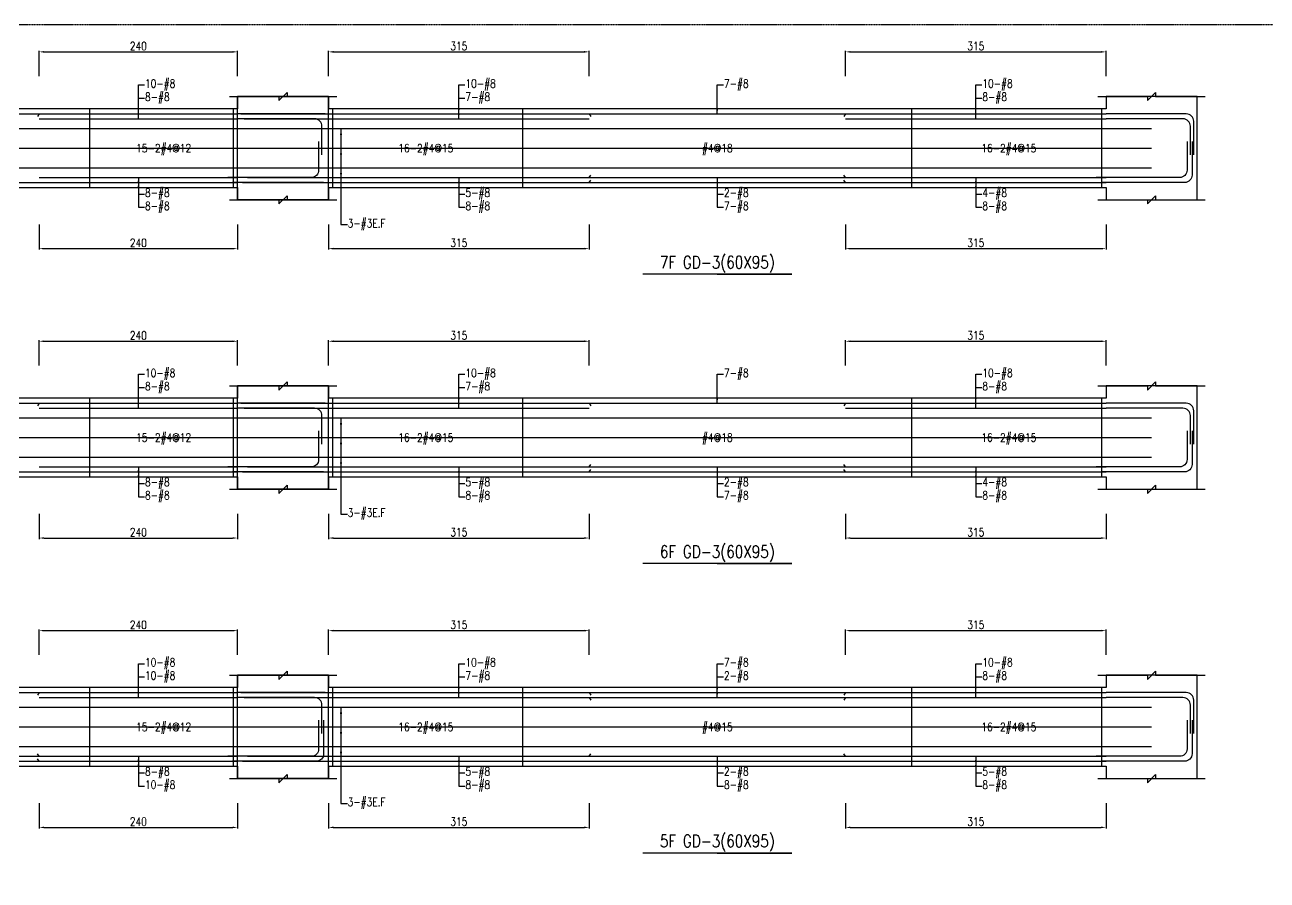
# Model space of a CAD drawing. Header units: millimetres. Extents: x 0 to 84580, y -12276 to 4373.
# Drawn here: x 43953 to 45455, y -5104 to -4069 of the extents above; entities that cross this region are included whole.
import ezdxf
from ezdxf.enums import TextEntityAlignment as Align

# ---------------------------------------------------------------- set-up
doc = ezdxf.new("R2010")
doc.units = ezdxf.units.MM
doc.header["$MEASUREMENT"] = 0
doc.linetypes.add('CENTER', pattern=[2, 1.25, -0.25, 0.25, -0.25])
for name, color, linetype in [('S-DIM', 2, 'Continuous'), ('S-GRID', 1, 'CENTER'), ('S-LEADER', 2, 'Continuous'), ('S-RC', 130, 'Continuous'), ('S-REINF', 6, 'Continuous'), ('S-TEXT', 2, 'Continuous')]:
    doc.layers.add(name, color=color, linetype=linetype)
doc.styles.add('CS4', font='romans.shx', dxfattribs={"width": 0.8, "bigfont": 'lsp.shx'})
doc.styles.get("Standard").update_dxf_attribs({"font": 'arial.ttf'})
doc.dimstyles.new('ISO-25', dxfattribs={"dimtxt": 2.5, "dimasz": 2.5, "dimexe": 1.25, "dimexo": 0.625, "dimtad": 1, "dimtxsty": 'Standard', "dimcen": 2.5, "dimadec": 0, "dimazin": 0, "dimtfac": 1, "dimtmove": 0, "dimatfit": 3, "dimfxl": 0, "dimarcsym": 0})

# ---------------------------------------------------------------- blocks, each defined once
blk = doc.blocks.new('*D1578')
at = {"layer": 'DEFPOINTS', "color": 0, "transparency": 16777216}
for p in [(44210.1, -4801.7), (43970.1, -4831.7), (44210.1, -4831.7)]:
    blk.add_point(p, dxfattribs=at)
at = {"layer": 'S-DIM', "color": 0, "lineweight": -2, "transparency": 16777216}
for p, q in [((43970.1, -4831), (43970.1, -4800.4)), ((43976.1, -4801.7), (44204.1, -4801.7)), ((44210.1, -4831), (44210.1, -4800.4))]:
    blk.add_line(p, q, dxfattribs=at)
at = {"layer": 'S-DIM', "color": 0, "transparency": 16777216}
for points in [[(43976.1, -4800.7), (43976.1, -4802.7), (43970.1, -4801.7)], [(44204.1, -4800.7), (44204.1, -4802.7), (44210.1, -4801.7)]]:
    blk.add_solid(points, dxfattribs=at)
at = {"layer": 'S-DIM', "color": 0, "transparency": 16777216, "insert": (44090.1, -4794.7), "char_height": 10, "attachment_point": 5, "style": 'CS4'}
blk.add_mtext('240', dxfattribs=at)
blk = doc.blocks.new('*D1580')
at = {"layer": 'DEFPOINTS', "color": 0, "transparency": 16777216}
for p in [(43970.1, -5009.7), (44210.1, -5009.7), (44210.1, -5039.7)]:
    blk.add_point(p, dxfattribs=at)
at = {"layer": 'S-DIM', "color": 0, "lineweight": -2, "transparency": 16777216}
for p, q in [((43970.1, -5010.3), (43970.1, -5040.9)), ((44210.1, -5010.3), (44210.1, -5040.9)), ((43976.1, -5039.7), (44204.1, -5039.7))]:
    blk.add_line(p, q, dxfattribs=at)
at = {"layer": 'S-DIM', "color": 0, "transparency": 16777216}
for points in [[(43976.1, -5038.7), (43976.1, -5040.7), (43970.1, -5039.7)], [(44204.1, -5038.7), (44204.1, -5040.7), (44210.1, -5039.7)]]:
    blk.add_solid(points, dxfattribs=at)
at = {"layer": 'S-DIM', "color": 0, "transparency": 16777216, "insert": (44090.1, -5032.7), "char_height": 10, "attachment_point": 5, "style": 'CS4'}
blk.add_mtext('240', dxfattribs=at)
blk = doc.blocks.new('*D1608')
at = {"layer": 'DEFPOINTS', "color": 0, "transparency": 16777216}
for p in [(44210.1, -4451.7), (43970.1, -4481.7), (44210.1, -4481.7)]:
    blk.add_point(p, dxfattribs=at)
at = {"layer": 'S-DIM', "color": 0, "lineweight": -2, "transparency": 16777216}
for p, q in [((43970.1, -4481), (43970.1, -4450.4)), ((43976.1, -4451.7), (44204.1, -4451.7)), ((44210.1, -4481), (44210.1, -4450.4))]:
    blk.add_line(p, q, dxfattribs=at)
at = {"layer": 'S-DIM', "color": 0, "transparency": 16777216}
for points in [[(43976.1, -4450.7), (43976.1, -4452.7), (43970.1, -4451.7)], [(44204.1, -4450.7), (44204.1, -4452.7), (44210.1, -4451.7)]]:
    blk.add_solid(points, dxfattribs=at)
at = {"layer": 'S-DIM', "color": 0, "transparency": 16777216, "insert": (44090.1, -4444.7), "char_height": 10, "attachment_point": 5, "style": 'CS4'}
blk.add_mtext('240', dxfattribs=at)
blk = doc.blocks.new('*D1610')
at = {"layer": 'DEFPOINTS', "color": 0, "transparency": 16777216}
for p in [(43970.1, -4659.7), (44210.1, -4659.7), (44210.1, -4689.7)]:
    blk.add_point(p, dxfattribs=at)
at = {"layer": 'S-DIM', "color": 0, "lineweight": -2, "transparency": 16777216}
for p, q in [((43970.1, -4660.3), (43970.1, -4690.9)), ((44210.1, -4660.3), (44210.1, -4690.9)), ((43976.1, -4689.7), (44204.1, -4689.7))]:
    blk.add_line(p, q, dxfattribs=at)
at = {"layer": 'S-DIM', "color": 0, "transparency": 16777216}
for points in [[(43976.1, -4688.7), (43976.1, -4690.7), (43970.1, -4689.7)], [(44204.1, -4688.7), (44204.1, -4690.7), (44210.1, -4689.7)]]:
    blk.add_solid(points, dxfattribs=at)
at = {"layer": 'S-DIM', "color": 0, "transparency": 16777216, "insert": (44090.1, -4682.7), "char_height": 10, "attachment_point": 5, "style": 'CS4'}
blk.add_mtext('240', dxfattribs=at)
blk = doc.blocks.new('*D1612')
at = {"layer": 'DEFPOINTS', "color": 0, "transparency": 16777216}
for p in [(44210.1, -4101.7), (43970.1, -4131.7), (44210.1, -4131.7)]:
    blk.add_point(p, dxfattribs=at)
at = {"layer": 'S-DIM', "color": 0, "lineweight": -2, "transparency": 16777216}
for p, q in [((43970.1, -4131), (43970.1, -4100.4)), ((44210.1, -4131), (44210.1, -4100.4)), ((43976.1, -4101.7), (44204.1, -4101.7))]:
    blk.add_line(p, q, dxfattribs=at)
at = {"layer": 'S-DIM', "color": 0, "transparency": 16777216}
for points in [[(43976.1, -4100.7), (43976.1, -4102.7), (43970.1, -4101.7)], [(44204.1, -4100.7), (44204.1, -4102.7), (44210.1, -4101.7)]]:
    blk.add_solid(points, dxfattribs=at)
at = {"layer": 'S-DIM', "color": 0, "transparency": 16777216, "insert": (44090.1, -4094.7), "char_height": 10, "attachment_point": 5, "style": 'CS4'}
blk.add_mtext('240', dxfattribs=at)
blk = doc.blocks.new('*D1601')
at = {"layer": 'DEFPOINTS', "color": 0, "transparency": 16777216}
for p in [(43970.1, -4309.7), (44210.1, -4309.7), (44210.1, -4339.7)]:
    blk.add_point(p, dxfattribs=at)
at = {"layer": 'S-DIM', "color": 0, "lineweight": -2, "transparency": 16777216}
for p, q in [((43970.1, -4310.3), (43970.1, -4340.9)), ((44210.1, -4310.3), (44210.1, -4340.9)), ((43976.1, -4339.7), (44204.1, -4339.7))]:
    blk.add_line(p, q, dxfattribs=at)
at = {"layer": 'S-DIM', "color": 0, "transparency": 16777216}
for points in [[(43976.1, -4338.7), (43976.1, -4340.7), (43970.1, -4339.7)], [(44204.1, -4338.7), (44204.1, -4340.7), (44210.1, -4339.7)]]:
    blk.add_solid(points, dxfattribs=at)
at = {"layer": 'S-DIM', "color": 0, "transparency": 16777216, "insert": (44090.1, -4332.7), "char_height": 10, "attachment_point": 5, "style": 'CS4'}
blk.add_mtext('240', dxfattribs=at)
blk = doc.blocks.new('*D1594')
at = {"layer": 'DEFPOINTS', "color": 0, "transparency": 16777216}
for p in [(44635.1, -4801.7), (44320.1, -4831.7), (44635.1, -4831.7)]:
    blk.add_point(p, dxfattribs=at)
at = {"layer": 'S-DIM', "color": 0, "lineweight": -2, "transparency": 16777216}
for p, q in [((44320.1, -4831), (44320.1, -4800.4)), ((44326.1, -4801.7), (44629.1, -4801.7)), ((44635.1, -4831), (44635.1, -4800.4))]:
    blk.add_line(p, q, dxfattribs=at)
at = {"layer": 'S-DIM', "color": 0, "transparency": 16777216}
for points in [[(44326.1, -4800.7), (44326.1, -4802.7), (44320.1, -4801.7)], [(44629.1, -4800.7), (44629.1, -4802.7), (44635.1, -4801.7)]]:
    blk.add_solid(points, dxfattribs=at)
at = {"layer": 'S-DIM', "color": 0, "transparency": 16777216, "insert": (44477.6, -4794.7), "char_height": 10, "attachment_point": 5, "style": 'CS4'}
blk.add_mtext('315', dxfattribs=at)
blk = doc.blocks.new('*D1595')
at = {"layer": 'DEFPOINTS', "color": 0, "transparency": 16777216}
for p in [(45260.1, -4801.7), (44945.1, -4831.7), (45260.1, -4831.7)]:
    blk.add_point(p, dxfattribs=at)
at = {"layer": 'S-DIM', "color": 0, "lineweight": -2, "transparency": 16777216}
for p, q in [((44945.1, -4831), (44945.1, -4800.4)), ((44951.1, -4801.7), (45254.1, -4801.7)), ((45260.1, -4831), (45260.1, -4800.4))]:
    blk.add_line(p, q, dxfattribs=at)
at = {"layer": 'S-DIM', "color": 0, "transparency": 16777216}
for points in [[(44951.1, -4800.7), (44951.1, -4802.7), (44945.1, -4801.7)], [(45254.1, -4800.7), (45254.1, -4802.7), (45260.1, -4801.7)]]:
    blk.add_solid(points, dxfattribs=at)
at = {"layer": 'S-DIM', "color": 0, "transparency": 16777216, "insert": (45102.6, -4794.7), "char_height": 10, "attachment_point": 5, "style": 'CS4'}
blk.add_mtext('315', dxfattribs=at)
blk = doc.blocks.new('*D1596')
at = {"layer": 'DEFPOINTS', "color": 0, "transparency": 16777216}
for p in [(44320.1, -5009.7), (44635.1, -5009.7), (44635.1, -5039.7)]:
    blk.add_point(p, dxfattribs=at)
at = {"layer": 'S-DIM', "color": 0, "lineweight": -2, "transparency": 16777216}
for p, q in [((44320.1, -5010.3), (44320.1, -5040.9)), ((44635.1, -5010.3), (44635.1, -5040.9)), ((44326.1, -5039.7), (44629.1, -5039.7))]:
    blk.add_line(p, q, dxfattribs=at)
at = {"layer": 'S-DIM', "color": 0, "transparency": 16777216}
for points in [[(44326.1, -5038.7), (44326.1, -5040.7), (44320.1, -5039.7)], [(44629.1, -5038.7), (44629.1, -5040.7), (44635.1, -5039.7)]]:
    blk.add_solid(points, dxfattribs=at)
at = {"layer": 'S-DIM', "color": 0, "transparency": 16777216, "insert": (44477.6, -5032.7), "char_height": 10, "attachment_point": 5, "style": 'CS4'}
blk.add_mtext('315', dxfattribs=at)
blk = doc.blocks.new('*D1597')
at = {"layer": 'DEFPOINTS', "color": 0, "transparency": 16777216}
for p in [(44945.1, -5009.7), (45260.1, -5009.7), (45260.1, -5039.7)]:
    blk.add_point(p, dxfattribs=at)
at = {"layer": 'S-DIM', "color": 0, "lineweight": -2, "transparency": 16777216}
for p, q in [((44945.1, -5010.3), (44945.1, -5040.9)), ((45260.1, -5010.3), (45260.1, -5040.9)), ((44951.1, -5039.7), (45254.1, -5039.7))]:
    blk.add_line(p, q, dxfattribs=at)
at = {"layer": 'S-DIM', "color": 0, "transparency": 16777216}
for points in [[(44951.1, -5038.7), (44951.1, -5040.7), (44945.1, -5039.7)], [(45254.1, -5038.7), (45254.1, -5040.7), (45260.1, -5039.7)]]:
    blk.add_solid(points, dxfattribs=at)
at = {"layer": 'S-DIM', "color": 0, "transparency": 16777216, "insert": (45102.6, -5032.7), "char_height": 10, "attachment_point": 5, "style": 'CS4'}
blk.add_mtext('315', dxfattribs=at)
blk = doc.blocks.new('*D1598')
at = {"layer": 'DEFPOINTS', "color": 0, "transparency": 16777216}
for p in [(44635.1, -4451.7), (44320.1, -4481.7), (44635.1, -4481.7)]:
    blk.add_point(p, dxfattribs=at)
at = {"layer": 'S-DIM', "color": 0, "lineweight": -2, "transparency": 16777216}
for p, q in [((44320.1, -4481), (44320.1, -4450.4)), ((44326.1, -4451.7), (44629.1, -4451.7)), ((44635.1, -4481), (44635.1, -4450.4))]:
    blk.add_line(p, q, dxfattribs=at)
at = {"layer": 'S-DIM', "color": 0, "transparency": 16777216}
for points in [[(44326.1, -4450.7), (44326.1, -4452.7), (44320.1, -4451.7)], [(44629.1, -4450.7), (44629.1, -4452.7), (44635.1, -4451.7)]]:
    blk.add_solid(points, dxfattribs=at)
at = {"layer": 'S-DIM', "color": 0, "transparency": 16777216, "insert": (44477.6, -4444.7), "char_height": 10, "attachment_point": 5, "style": 'CS4'}
blk.add_mtext('315', dxfattribs=at)
blk = doc.blocks.new('*D1599')
at = {"layer": 'DEFPOINTS', "color": 0, "transparency": 16777216}
for p in [(45260.1, -4451.7), (44945.1, -4481.7), (45260.1, -4481.7)]:
    blk.add_point(p, dxfattribs=at)
at = {"layer": 'S-DIM', "color": 0, "lineweight": -2, "transparency": 16777216}
for p, q in [((44945.1, -4481), (44945.1, -4450.4)), ((44951.1, -4451.7), (45254.1, -4451.7)), ((45260.1, -4481), (45260.1, -4450.4))]:
    blk.add_line(p, q, dxfattribs=at)
at = {"layer": 'S-DIM', "color": 0, "transparency": 16777216}
for points in [[(44951.1, -4450.7), (44951.1, -4452.7), (44945.1, -4451.7)], [(45254.1, -4450.7), (45254.1, -4452.7), (45260.1, -4451.7)]]:
    blk.add_solid(points, dxfattribs=at)
at = {"layer": 'S-DIM', "color": 0, "transparency": 16777216, "insert": (45102.6, -4444.7), "char_height": 10, "attachment_point": 5, "style": 'CS4'}
blk.add_mtext('315', dxfattribs=at)
blk = doc.blocks.new('*D1613')
at = {"layer": 'DEFPOINTS', "color": 0, "transparency": 16777216}
for p in [(44320.1, -4659.7), (44635.1, -4659.7), (44635.1, -4689.7)]:
    blk.add_point(p, dxfattribs=at)
at = {"layer": 'S-DIM', "color": 0, "lineweight": -2, "transparency": 16777216}
for p, q in [((44320.1, -4660.3), (44320.1, -4690.9)), ((44635.1, -4660.3), (44635.1, -4690.9)), ((44326.1, -4689.7), (44629.1, -4689.7))]:
    blk.add_line(p, q, dxfattribs=at)
at = {"layer": 'S-DIM', "color": 0, "transparency": 16777216}
for points in [[(44326.1, -4688.7), (44326.1, -4690.7), (44320.1, -4689.7)], [(44629.1, -4688.7), (44629.1, -4690.7), (44635.1, -4689.7)]]:
    blk.add_solid(points, dxfattribs=at)
at = {"layer": 'S-DIM', "color": 0, "transparency": 16777216, "insert": (44477.6, -4682.7), "char_height": 10, "attachment_point": 5, "style": 'CS4'}
blk.add_mtext('315', dxfattribs=at)
blk = doc.blocks.new('*D1614')
at = {"layer": 'DEFPOINTS', "color": 0, "transparency": 16777216}
for p in [(44945.1, -4659.7), (45260.1, -4659.7), (45260.1, -4689.7)]:
    blk.add_point(p, dxfattribs=at)
at = {"layer": 'S-DIM', "color": 0, "lineweight": -2, "transparency": 16777216}
for p, q in [((44945.1, -4660.3), (44945.1, -4690.9)), ((45260.1, -4660.3), (45260.1, -4690.9)), ((44951.1, -4689.7), (45254.1, -4689.7))]:
    blk.add_line(p, q, dxfattribs=at)
at = {"layer": 'S-DIM', "color": 0, "transparency": 16777216}
for points in [[(44951.1, -4688.7), (44951.1, -4690.7), (44945.1, -4689.7)], [(45254.1, -4688.7), (45254.1, -4690.7), (45260.1, -4689.7)]]:
    blk.add_solid(points, dxfattribs=at)
at = {"layer": 'S-DIM', "color": 0, "transparency": 16777216, "insert": (45102.6, -4682.7), "char_height": 10, "attachment_point": 5, "style": 'CS4'}
blk.add_mtext('315', dxfattribs=at)
blk = doc.blocks.new('*D1615')
at = {"layer": 'DEFPOINTS', "color": 0, "transparency": 16777216}
for p in [(44635.1, -4101.7), (44320.1, -4131.7), (44635.1, -4131.7)]:
    blk.add_point(p, dxfattribs=at)
at = {"layer": 'S-DIM', "color": 0, "lineweight": -2, "transparency": 16777216}
for p, q in [((44320.1, -4131), (44320.1, -4100.4)), ((44635.1, -4131), (44635.1, -4100.4)), ((44326.1, -4101.7), (44629.1, -4101.7))]:
    blk.add_line(p, q, dxfattribs=at)
at = {"layer": 'S-DIM', "color": 0, "transparency": 16777216}
for points in [[(44326.1, -4100.7), (44326.1, -4102.7), (44320.1, -4101.7)], [(44629.1, -4100.7), (44629.1, -4102.7), (44635.1, -4101.7)]]:
    blk.add_solid(points, dxfattribs=at)
at = {"layer": 'S-DIM', "color": 0, "transparency": 16777216, "insert": (44477.6, -4094.7), "char_height": 10, "attachment_point": 5, "style": 'CS4'}
blk.add_mtext('315', dxfattribs=at)
blk = doc.blocks.new('*D1616')
at = {"layer": 'DEFPOINTS', "color": 0, "transparency": 16777216}
for p in [(45260.1, -4101.7), (44945.1, -4131.7), (45260.1, -4131.7)]:
    blk.add_point(p, dxfattribs=at)
at = {"layer": 'S-DIM', "color": 0, "lineweight": -2, "transparency": 16777216}
for p, q in [((44945.1, -4131), (44945.1, -4100.4)), ((45260.1, -4131), (45260.1, -4100.4)), ((44951.1, -4101.7), (45254.1, -4101.7))]:
    blk.add_line(p, q, dxfattribs=at)
at = {"layer": 'S-DIM', "color": 0, "transparency": 16777216}
for points in [[(44951.1, -4100.7), (44951.1, -4102.7), (44945.1, -4101.7)], [(45254.1, -4100.7), (45254.1, -4102.7), (45260.1, -4101.7)]]:
    blk.add_solid(points, dxfattribs=at)
at = {"layer": 'S-DIM', "color": 0, "transparency": 16777216, "insert": (45102.6, -4094.7), "char_height": 10, "attachment_point": 5, "style": 'CS4'}
blk.add_mtext('315', dxfattribs=at)
blk = doc.blocks.new('*D1617')
at = {"layer": 'DEFPOINTS', "color": 0, "transparency": 16777216}
for p in [(44320.1, -4309.7), (44635.1, -4309.7), (44635.1, -4339.7)]:
    blk.add_point(p, dxfattribs=at)
at = {"layer": 'S-DIM', "color": 0, "lineweight": -2, "transparency": 16777216}
for p, q in [((44320.1, -4310.3), (44320.1, -4340.9)), ((44635.1, -4310.3), (44635.1, -4340.9)), ((44326.1, -4339.7), (44629.1, -4339.7))]:
    blk.add_line(p, q, dxfattribs=at)
at = {"layer": 'S-DIM', "color": 0, "transparency": 16777216}
for points in [[(44326.1, -4338.7), (44326.1, -4340.7), (44320.1, -4339.7)], [(44629.1, -4338.7), (44629.1, -4340.7), (44635.1, -4339.7)]]:
    blk.add_solid(points, dxfattribs=at)
at = {"layer": 'S-DIM', "color": 0, "transparency": 16777216, "insert": (44477.6, -4332.7), "char_height": 10, "attachment_point": 5, "style": 'CS4'}
blk.add_mtext('315', dxfattribs=at)
blk = doc.blocks.new('*D1618')
at = {"layer": 'DEFPOINTS', "color": 0, "transparency": 16777216}
for p in [(44945.1, -4309.7), (45260.1, -4309.7), (45260.1, -4339.7)]:
    blk.add_point(p, dxfattribs=at)
at = {"layer": 'S-DIM', "color": 0, "lineweight": -2, "transparency": 16777216}
for p, q in [((44945.1, -4310.3), (44945.1, -4340.9)), ((45260.1, -4310.3), (45260.1, -4340.9)), ((44951.1, -4339.7), (45254.1, -4339.7))]:
    blk.add_line(p, q, dxfattribs=at)
at = {"layer": 'S-DIM', "color": 0, "transparency": 16777216}
for points in [[(44951.1, -4338.7), (44951.1, -4340.7), (44945.1, -4339.7)], [(45254.1, -4338.7), (45254.1, -4340.7), (45260.1, -4339.7)]]:
    blk.add_solid(points, dxfattribs=at)
at = {"layer": 'S-DIM', "color": 0, "transparency": 16777216, "insert": (45102.6, -4332.7), "char_height": 10, "attachment_point": 5, "style": 'CS4'}
blk.add_mtext('315', dxfattribs=at)

msp = doc.modelspace()

# ---------------------------------------------------------------- linework, layer by layer
at = {"layer": 'S-GRID'}
msp.add_lwpolyline([(42290, -6138), (45519, -6138), (45519, -4069), (42290, -4069), (42290, -6138)], dxfattribs=at)
at = {"layer": 'S-RC'}
for points in [[(44200.134, -4155.671), (44260.134, -4155.683), (44260.133, -4160.683), (44270.135, -4150.685), (44270.134, -4155.685), (44330.134, -4155.697)], [(44200.134, -4155.671), (44260.134, -4155.683), (44260.133, -4160.683), (44270.135, -4150.685), (44270.134, -4155.685), (44330.134, -4155.697)], [(44210.134, -4265.671), (44210.134, -4280.671), (44320.134, -4280.671), (44320.134, -4155.671), (44210.134, -4155.671), (44210.134, -4170.671)], [(44320.134, -4265.671), (44320.134, -4280.671), (44210.134, -4280.671), (44210.134, -4155.671), (44320.134, -4155.671), (44320.134, -4170.671)], [(45250.134, -4155.671), (45310.134, -4155.683), (45310.133, -4160.683), (45320.135, -4150.685), (45320.134, -4155.685), (45380.134, -4155.697)], [(45260.134, -4265.671), (45260.134, -4280.671), (45370.134, -4280.671), (45370.134, -4155.671), (45260.134, -4155.671), (45260.134, -4170.671)], [(44210.134, -4170.671), (43495.134, -4170.671)], [(45260.134, -4170.671), (44320.134, -4170.671)], [(43495.134, -4265.671), (44210.134, -4265.671)], [(44320.134, -4265.671), (45260.134, -4265.671)], [(44200.134, -4280.671), (44260.134, -4280.683), (44260.133, -4285.683), (44270.135, -4275.685), (44270.134, -4280.685), (44330.134, -4280.697)], [(44200.134, -4280.671), (44260.134, -4280.683), (44260.133, -4285.683), (44270.135, -4275.685), (44270.134, -4280.685), (44330.134, -4280.697)], [(45250.134, -4280.671), (45310.134, -4280.683), (45310.133, -4285.683), (45320.135, -4275.685), (45320.134, -4280.685), (45380.134, -4280.697)], [(44790.134, -4370.671), (44880.134, -4370.671), (44700.134, -4370.671)], [(44200.134, -4505.671), (44260.134, -4505.683), (44260.133, -4510.683), (44270.135, -4500.685), (44270.134, -4505.685), (44330.134, -4505.697)], [(44200.134, -4505.671), (44260.134, -4505.683), (44260.133, -4510.683), (44270.135, -4500.685), (44270.134, -4505.685), (44330.134, -4505.697)], [(44210.134, -4615.671), (44210.134, -4630.671), (44320.134, -4630.671), (44320.134, -4505.671), (44210.134, -4505.671), (44210.134, -4520.671)], [(44320.134, -4615.671), (44320.134, -4630.671), (44210.134, -4630.671), (44210.134, -4505.671), (44320.134, -4505.671), (44320.134, -4520.671)], [(45250.134, -4505.671), (45310.134, -4505.683), (45310.133, -4510.683), (45320.135, -4500.685), (45320.134, -4505.685), (45380.134, -4505.697)], [(45260.134, -4615.671), (45260.134, -4630.671), (45370.134, -4630.671), (45370.134, -4505.671), (45260.134, -4505.671), (45260.134, -4520.671)], [(44210.134, -4520.671), (43495.134, -4520.671)], [(45260.134, -4520.671), (44320.134, -4520.671)], [(43495.134, -4615.671), (44210.134, -4615.671)], [(44200.134, -4630.671), (44260.134, -4630.683), (44260.133, -4635.683), (44270.135, -4625.685), (44270.134, -4630.685), (44330.134, -4630.697)], [(44200.134, -4630.671), (44260.134, -4630.683), (44260.133, -4635.683), (44270.135, -4625.685), (44270.134, -4630.685), (44330.134, -4630.697)], [(44320.134, -4615.671), (45260.134, -4615.671)], [(45250.134, -4630.671), (45310.134, -4630.683), (45310.133, -4635.683), (45320.135, -4625.685), (45320.134, -4630.685), (45380.134, -4630.697)], [(44790.134, -4720.671), (44880.134, -4720.671), (44700.134, -4720.671)], [(44200.134, -4855.671), (44260.134, -4855.683), (44260.133, -4860.683), (44270.135, -4850.685), (44270.134, -4855.685), (44330.134, -4855.697)], [(44200.134, -4855.671), (44260.134, -4855.683), (44260.133, -4860.683), (44270.135, -4850.685), (44270.134, -4855.685), (44330.134, -4855.697)], [(45250.134, -4855.671), (45310.134, -4855.683), (45310.133, -4860.683), (45320.135, -4850.685), (45320.134, -4855.685), (45380.134, -4855.697)], [(44210.134, -4965.671), (44210.134, -4980.671), (44320.134, -4980.671), (44320.134, -4855.671), (44210.134, -4855.671), (44210.134, -4870.671)], [(44320.134, -4965.671), (44320.134, -4980.671), (44210.134, -4980.671), (44210.134, -4855.671), (44320.134, -4855.671), (44320.134, -4870.671)], [(45260.134, -4965.671), (45260.134, -4980.671), (45370.134, -4980.671), (45370.134, -4855.671), (45260.134, -4855.671), (45260.134, -4870.671)], [(44210.134, -4870.671), (43495.134, -4870.671)], [(45260.134, -4870.671), (44320.134, -4870.671)], [(43495.134, -4965.671), (44210.134, -4965.671)], [(44320.134, -4965.671), (45260.134, -4965.671)], [(44200.134, -4980.671), (44260.134, -4980.683), (44260.133, -4985.683), (44270.135, -4975.685), (44270.134, -4980.685), (44330.134, -4980.697)], [(44200.134, -4980.671), (44260.134, -4980.683), (44260.133, -4985.683), (44270.135, -4975.685), (44270.134, -4980.685), (44330.134, -4980.697)], [(45250.134, -4980.671), (45310.134, -4980.683), (45310.133, -4985.683), (45320.135, -4975.685), (45320.134, -4980.685), (45380.134, -4980.697)], [(44790.134, -5070.671), (44880.134, -5070.671), (44700.134, -5070.671)]]:
    msp.add_lwpolyline(points, dxfattribs=at)
at = {"layer": 'S-REINF', "color": 1}
for points in [[(44031.384, -4265.671), (44031.384, -4170.671)], [(44205.134, -4265.671), (44205.134, -4170.671)], [(44325.134, -4265.671), (44325.134, -4170.671)], [(44555.134, -4265.671), (44555.134, -4170.671)], [(45025.134, -4265.671), (45025.134, -4170.671)], [(45255.134, -4265.671), (45255.134, -4170.671)], [(43440.134, -4194.421), (44265.134, -4194.421)], [(44265.134, -4194.421), (45315.134, -4194.421)], [(43440.134, -4218.171), (44265.134, -4218.171)], [(44265.134, -4218.171), (45315.134, -4218.171)], [(43440.134, -4241.921), (44265.134, -4241.921)], [(44265.134, -4241.921), (45315.134, -4241.921)], [(44031.384, -4615.671), (44031.384, -4520.671)], [(44205.134, -4615.671), (44205.134, -4520.671)], [(44325.134, -4615.671), (44325.134, -4520.671)], [(44555.134, -4615.671), (44555.134, -4520.671)], [(45025.134, -4615.671), (45025.134, -4520.671)], [(45255.134, -4615.671), (45255.134, -4520.671)], [(43440.134, -4544.421), (44265.134, -4544.421)], [(44265.134, -4544.421), (45315.134, -4544.421)], [(43440.134, -4568.171), (44265.134, -4568.171)], [(44265.134, -4568.171), (45315.134, -4568.171)], [(43440.134, -4591.921), (44265.134, -4591.921)], [(44265.134, -4591.921), (45315.134, -4591.921)], [(44031.384, -4965.671), (44031.384, -4870.671)], [(44205.134, -4965.671), (44205.134, -4870.671)], [(44325.134, -4965.671), (44325.134, -4870.671)], [(44555.134, -4965.671), (44555.134, -4870.671)], [(45025.134, -4965.671), (45025.134, -4870.671)], [(45255.134, -4965.671), (45255.134, -4870.671)], [(43440.134, -4894.421), (44265.134, -4894.421)], [(44265.134, -4894.421), (45315.134, -4894.421)], [(43440.134, -4918.171), (44265.134, -4918.171)], [(44265.134, -4918.171), (45315.134, -4918.171)], [(43440.134, -4941.921), (44265.134, -4941.921)], [(44265.134, -4941.921), (45315.134, -4941.921)]]:
    msp.add_lwpolyline(points, dxfattribs=at)
at = {"layer": 'S-REINF'}
for points in [[(43735.134, -4176.671), (43970.134, -4176.671)], [(43970.134, -4176.671), (43968.134, -4179.671)], [(43970.134, -4176.671), (44210.134, -4176.671)], [(43970.134, -4182.671), (44210.134, -4182.671)], [(44316.134, -4176.671), (44210.134, -4176.671)], [(44214.134, -4176.671), (44320.134, -4176.671)], [(44218.134, -4182.671), (44320.134, -4182.671)], [(44320.134, -4176.671), (44635.134, -4176.671)], [(44320.134, -4182.671), (44635.134, -4182.671)], [(44635.134, -4176.671), (44637.134, -4179.671)], [(44635.134, -4176.671), (44945.134, -4176.671)], [(44945.134, -4176.671), (44943.134, -4179.671)], [(44945.134, -4176.671), (45260.134, -4176.671)], [(44945.134, -4182.671), (45260.134, -4182.671)], [(44635.134, -4253.671), (44637.134, -4250.671)], [(44945.134, -4253.671), (44943.134, -4250.671)], [(43735.134, -4259.671), (43970.134, -4259.671)], [(43970.134, -4253.671), (44210.134, -4253.671)], [(43970.134, -4259.671), (44210.134, -4259.671)], [(44314.134, -4259.671), (44204.134, -4259.671)], [(44216.134, -4259.671), (44320.134, -4259.671)], [(44222.134, -4253.671), (44320.134, -4253.671)], [(44320.134, -4253.671), (44635.134, -4253.671)], [(44320.134, -4259.671), (44635.134, -4259.671)], [(44635.134, -4253.671), (44945.134, -4253.671)], [(44635.134, -4259.671), (44637.134, -4256.671)], [(44635.134, -4259.671), (44945.134, -4259.671)], [(44945.134, -4259.671), (44943.134, -4256.671)], [(44945.134, -4253.671), (45260.134, -4253.671)], [(44945.134, -4259.671), (45260.134, -4259.671)], [(43735.134, -4526.671), (43970.134, -4526.671)], [(43970.134, -4526.671), (43968.134, -4529.671)], [(43970.134, -4526.671), (44210.134, -4526.671)], [(43970.134, -4532.671), (44210.134, -4532.671)], [(44316.134, -4526.671), (44210.134, -4526.671)], [(44214.134, -4526.671), (44320.134, -4526.671)], [(44218.134, -4532.671), (44320.134, -4532.671)], [(44320.134, -4526.671), (44635.134, -4526.671)], [(44320.134, -4532.671), (44635.134, -4532.671)], [(44635.134, -4526.671), (44637.134, -4529.671)], [(44635.134, -4526.671), (44945.134, -4526.671)], [(44945.134, -4526.671), (44943.134, -4529.671)], [(44945.134, -4526.671), (45260.134, -4526.671)], [(44945.134, -4532.671), (45260.134, -4532.671)], [(43735.134, -4609.671), (43970.134, -4609.671)], [(43970.134, -4603.671), (44210.134, -4603.671)], [(43970.134, -4609.671), (44210.134, -4609.671)], [(44314.134, -4609.671), (44204.134, -4609.671)], [(44216.134, -4609.671), (44320.134, -4609.671)], [(44222.134, -4603.671), (44320.134, -4603.671)], [(44320.134, -4603.671), (44635.134, -4603.671)], [(44320.134, -4609.671), (44635.134, -4609.671)], [(44635.134, -4603.671), (44637.134, -4600.671)], [(44635.134, -4603.671), (44945.134, -4603.671)], [(44635.134, -4609.671), (44637.134, -4606.671)], [(44635.134, -4609.671), (44945.134, -4609.671)], [(44945.134, -4603.671), (44943.134, -4600.671)], [(44945.134, -4609.671), (44943.134, -4606.671)], [(44945.134, -4603.671), (45260.134, -4603.671)], [(44945.134, -4609.671), (45260.134, -4609.671)], [(43735.134, -4876.671), (43970.134, -4876.671)], [(43970.134, -4876.671), (43968.134, -4879.671)], [(43970.134, -4876.671), (44210.134, -4876.671)], [(44316.134, -4876.671), (44210.134, -4876.671)], [(44214.134, -4876.671), (44320.134, -4876.671)], [(44320.134, -4876.671), (44635.134, -4876.671)], [(44635.134, -4876.671), (44637.134, -4879.671)], [(44635.134, -4876.671), (44945.134, -4876.671)], [(44945.134, -4876.671), (44943.134, -4879.671)], [(44945.134, -4876.671), (45260.134, -4876.671)], [(43970.134, -4882.671), (44210.134, -4882.671)], [(44218.134, -4882.671), (44320.134, -4882.671)], [(44320.134, -4882.671), (44635.134, -4882.671)], [(44635.134, -4882.671), (44637.134, -4885.671)], [(44635.134, -4882.671), (44945.134, -4882.671)], [(44945.134, -4882.671), (44943.134, -4885.671)], [(44945.134, -4882.671), (45260.134, -4882.671)], [(43735.134, -4953.671), (43970.134, -4953.671)], [(43970.134, -4953.671), (43968.134, -4950.671)], [(43970.134, -4959.671), (43968.134, -4956.671)], [(43970.134, -4953.671), (44210.134, -4953.671)], [(44222.134, -4953.671), (44320.134, -4953.671)], [(44320.134, -4953.671), (44635.134, -4953.671)], [(44635.134, -4953.671), (44637.134, -4950.671)], [(44635.134, -4953.671), (44945.134, -4953.671)], [(44945.134, -4953.671), (44943.134, -4950.671)], [(44945.134, -4953.671), (45260.134, -4953.671)], [(43735.134, -4959.671), (43970.134, -4959.671)], [(43970.134, -4959.671), (44210.134, -4959.671)], [(44216.134, -4959.671), (44320.134, -4959.671)], [(44320.134, -4959.671), (44635.134, -4959.671)], [(44635.134, -4959.671), (44945.134, -4959.671)], [(44945.134, -4959.671), (45260.134, -4959.671)]]:
    msp.add_lwpolyline(points, dxfattribs=at)
for points in [[(44312.134, -4226.171), (44312.134, -4191.671, 0.41421356), (44303.134, -4182.671), (44210.134, -4182.671)], [(45366.134, -4226.171), (45366.134, -4185.671, 0.41421356), (45357.134, -4176.671), (45260.134, -4176.671)], [(45362.134, -4226.171), (45362.134, -4191.671, 0.41421356), (45353.134, -4182.671), (45260.134, -4182.671)], [(44308.134, -4210.171), (44308.134, -4244.671, -0.41421356), (44299.134, -4253.671), (44198.134, -4253.671)], [(45358.134, -4210.171), (45358.134, -4244.671, -0.41421356), (45349.134, -4253.671), (45248.134, -4253.671)], [(45364.134, -4210.171), (45364.134, -4250.671, -0.41421356), (45355.134, -4259.671), (45254.134, -4259.671)], [(44312.134, -4576.171), (44312.134, -4541.671, 0.41421356), (44303.134, -4532.671), (44210.134, -4532.671)], [(45366.134, -4576.171), (45366.134, -4535.671, 0.41421356), (45357.134, -4526.671), (45260.134, -4526.671)], [(45362.134, -4576.171), (45362.134, -4541.671, 0.41421356), (45353.134, -4532.671), (45260.134, -4532.671)], [(44308.134, -4560.171), (44308.134, -4594.671, -0.41421356), (44299.134, -4603.671), (44198.134, -4603.671)], [(45358.134, -4560.171), (45358.134, -4594.671, -0.41421356), (45349.134, -4603.671), (45248.134, -4603.671)], [(45364.134, -4560.171), (45364.134, -4600.671, -0.41421356), (45355.134, -4609.671), (45254.134, -4609.671)], [(45366.134, -4926.171), (45366.134, -4885.671, 0.41421356), (45357.134, -4876.671), (45260.134, -4876.671)], [(44312.134, -4926.171), (44312.134, -4891.671, 0.41421356), (44303.134, -4882.671), (44210.134, -4882.671)], [(45362.134, -4926.171), (45362.134, -4891.671, 0.41421356), (45353.134, -4882.671), (45260.134, -4882.671)], [(44308.134, -4910.171), (44308.134, -4944.671, -0.41421356), (44299.134, -4953.671), (44198.134, -4953.671)], [(44314.134, -4910.171), (44314.134, -4950.671, -0.41421356), (44305.134, -4959.671), (44204.134, -4959.671)], [(45358.134, -4910.171), (45358.134, -4944.671, -0.41421356), (45349.134, -4953.671), (45248.134, -4953.671)], [(45364.134, -4910.171), (45364.134, -4950.671, -0.41421356), (45355.134, -4959.671), (45254.134, -4959.671)]]:
    msp.add_lwpolyline(points, format="xyb", dxfattribs=at)

# ---------------------------------------------------------------- texts
at = {"layer": 'S-LEADER', "char_height": 10, "attachment_point": 4, "style": 'CS4'}
for s, insert in [('10-#8', (44098.134, -4141.671)), ('10-#8', (44485.634, -4141.671)), ('7-#8', (44798.134, -4141.671)), ('10-#8', (45110.634, -4141.671)), ('8-#8', (44098.134, -4157.671)), ('7-#8', (44485.634, -4157.671)), ('8-#8', (45110.634, -4157.671)), ('8-#8', (44098.134, -4273.671)), ('5-#8', (44485.634, -4273.671)), ('2-#8', (44798.134, -4273.671)), ('4-#8', (45110.634, -4273.671)), ('8-#8', (44098.134, -4289.671)), ('8-#8', (44485.634, -4289.671)), ('7-#8', (44798.134, -4289.671)), ('8-#8', (45110.634, -4289.671)), ('10-#8', (44098.134, -4491.671)), ('10-#8', (44485.634, -4491.671)), ('7-#8', (44798.134, -4491.671)), ('10-#8', (45110.634, -4491.671)), ('8-#8', (44098.134, -4507.671)), ('7-#8', (44485.634, -4507.671)), ('8-#8', (45110.634, -4507.671)), ('8-#8', (44098.134, -4623.671)), ('5-#8', (44485.634, -4623.671)), ('2-#8', (44798.134, -4623.671)), ('4-#8', (45110.634, -4623.671)), ('8-#8', (44098.134, -4639.671)), ('8-#8', (44485.634, -4639.671)), ('7-#8', (44798.134, -4639.671)), ('8-#8', (45110.634, -4639.671)), ('10-#8', (44098.134, -4841.671)), ('10-#8', (44485.634, -4841.671)), ('7-#8', (44798.134, -4841.671)), ('10-#8', (45110.634, -4841.671)), ('10-#8', (44098.134, -4857.671)), ('7-#8', (44485.634, -4857.671)), ('2-#8', (44798.134, -4857.671)), ('8-#8', (45110.634, -4857.671)), ('8-#8', (44098.134, -4973.671)), ('5-#8', (44485.634, -4973.671)), ('2-#8', (44798.134, -4973.671)), ('5-#8', (45110.634, -4973.671)), ('10-#8', (44098.134, -4989.671)), ('8-#8', (44485.634, -4989.671)), ('8-#8', (44798.134, -4989.671)), ('8-#8', (45110.634, -4989.671))]:
    msp.add_mtext(s, dxfattribs=dict(at, insert=insert))
at = {"layer": 'S-LEADER', "color": 3, "char_height": 10, "attachment_point": 4, "style": 'CS4'}
for insert in [(44343.134, -4310.671), (44343.134, -4660.671), (44343.134, -5010.671)]:
    msp.add_mtext('3-#3E.F', dxfattribs=dict(at, insert=insert))
at = {"layer": 'S-RC', "style": 'CS4', "width": 0.8}
for s, p in [('7F GD-3(60X95)', (44790.134, -4363.671)), ('6F GD-3(60X95)', (44790.134, -4713.671)), ('5F GD-3(60X95)', (44790.134, -5063.671))]:
    msp.add_text(s, height=15, dxfattribs=at).set_placement(p, align=Align.CENTER)
at = {"layer": 'S-TEXT', "color": 1, "style": 'CS4', "width": 0.8}
for s, p in [('15-2#4@12', (44120.759, -4223.171)), ('16-2#4@15', (44437.634, -4223.171)), ('#4@18', (44790.134, -4223.171)), ('16-2#4@15', (45142.634, -4223.171)), ('15-2#4@12', (44120.759, -4573.171)), ('16-2#4@15', (44437.634, -4573.171)), ('#4@18', (44790.134, -4573.171)), ('16-2#4@15', (45142.634, -4573.171)), ('15-2#4@12', (44120.759, -4923.171)), ('16-2#4@15', (44437.634, -4923.171)), ('#4@15', (44790.134, -4923.171)), ('16-2#4@15', (45142.634, -4923.171))]:
    msp.add_text(s, height=10, dxfattribs=at).set_placement(p, align=Align.CENTER)

# ---------------------------------------------------------------- dimensions: what is measured, and where the dimension line sits
at = {"layer": 'S-DIM'}
for p1, p2, distance, picture, middle in [((43970.134, -4131.671), (44210.134, -4131.671), 30, '*D1612', (44090.134, -4094.671)), ((44320.134, -4131.671), (44635.134, -4131.671), 30, '*D1615', (44477.634, -4094.671)), ((44945.134, -4131.671), (45260.134, -4131.671), 30, '*D1616', (45102.634, -4094.671)), ((43970.134, -4309.671), (44210.134, -4309.671), -30, '*D1601', (44090.134, -4332.671)), ((44320.134, -4309.671), (44635.134, -4309.671), -30, '*D1617', (44477.634, -4332.671)), ((44945.134, -4309.671), (45260.134, -4309.671), -30, '*D1618', (45102.634, -4332.671)), ((43970.134, -4481.671), (44210.134, -4481.671), 30, '*D1608', (44090.134, -4444.671)), ((44320.134, -4481.671), (44635.134, -4481.671), 30, '*D1598', (44477.634, -4444.671)), ((44945.134, -4481.671), (45260.134, -4481.671), 30, '*D1599', (45102.634, -4444.671)), ((43970.134, -4659.671), (44210.134, -4659.671), -30, '*D1610', (44090.134, -4682.671)), ((44320.134, -4659.671), (44635.134, -4659.671), -30, '*D1613', (44477.634, -4682.671)), ((44945.134, -4659.671), (45260.134, -4659.671), -30, '*D1614', (45102.634, -4682.671)), ((43970.134, -4831.671), (44210.134, -4831.671), 30, '*D1578', (44090.134, -4794.671)), ((44320.134, -4831.671), (44635.134, -4831.671), 30, '*D1594', (44477.634, -4794.671)), ((44945.134, -4831.671), (45260.134, -4831.671), 30, '*D1595', (45102.634, -4794.671)), ((43970.134, -5009.671), (44210.134, -5009.671), -30, '*D1580', (44090.134, -5032.671)), ((44320.134, -5009.671), (44635.134, -5009.671), -30, '*D1596', (44477.634, -5032.671)), ((44945.134, -5009.671), (45260.134, -5009.671), -30, '*D1597', (45102.634, -5032.671))]:
    dim = msp.add_aligned_dim(p1=p1, p2=p2, distance=distance, dimstyle='ISO-25', override={"dimtxt": 10, "dimasz": 6, "dimgap": 2, "dimtxsty": 'CS4'}, dxfattribs=at)
    dim.commit()
    dim.dimension.update_dxf_attribs({"geometry": picture, "text_midpoint": middle})

# ---------------------------------------------------------------- leaders
at = {"layer": 'S-LEADER', "annotation_type": 0, "has_hookline": 1, "hookline_direction": 0}
for points, override, text_width in [([(44090.134, -4176.671), (44090.134, -4141.671), (44097.509, -4141.671)], {"dimasz": 6, "dimtad": 0}, 37.333), ([(44477.634, -4176.671), (44477.634, -4141.671), (44485.009, -4141.671)], {"dimasz": 6, "dimtad": 0}, 37.333), ([(44790.134, -4176.671), (44790.134, -4141.671), (44797.509, -4141.671)], {"dimasz": 6, "dimtad": 0}, 30.857), ([(45102.634, -4176.671), (45102.634, -4141.671), (45110.009, -4141.671)], {"dimasz": 6, "dimtad": 0}, 37.333), ([(44090.134, -4182.671), (44090.134, -4157.671), (44097.509, -4157.671)], {"dimasz": 6, "dimtad": 0}, 30.857), ([(44477.634, -4182.671), (44477.634, -4157.671), (44485.009, -4157.671)], {"dimasz": 6, "dimtad": 0}, 30.857), ([(45102.634, -4182.671), (45102.634, -4157.671), (45110.009, -4157.671)], {"dimasz": 6, "dimtad": 0}, 30.857), ([(44335.134, -4241.921), (44335.134, -4310.671), (44342.509, -4310.671)], {"dimasz": 8, "dimtad": 0}, 49.524), ([(44090.134, -4253.671), (44090.134, -4273.671), (44097.509, -4273.671)], {"dimasz": 6, "dimtad": 0}, 30.857), ([(44090.134, -4259.671), (44090.134, -4289.671), (44097.509, -4289.671)], {"dimasz": 6, "dimtad": 0}, 30.857), ([(44477.634, -4253.671), (44477.634, -4273.671), (44485.009, -4273.671)], {"dimasz": 6, "dimtad": 0}, 30.857), ([(44477.634, -4259.671), (44477.634, -4289.671), (44485.009, -4289.671)], {"dimasz": 6, "dimtad": 0}, 30.857), ([(44790.134, -4253.671), (44790.134, -4273.671), (44797.509, -4273.671)], {"dimasz": 6, "dimtad": 0}, 30.857), ([(44790.134, -4259.671), (44790.134, -4289.671), (44797.509, -4289.671)], {"dimasz": 6, "dimtad": 0}, 30.857), ([(45102.634, -4253.671), (45102.634, -4273.671), (45110.009, -4273.671)], {"dimasz": 6, "dimtad": 0}, 30.857), ([(45102.634, -4259.671), (45102.634, -4289.671), (45110.009, -4289.671)], {"dimasz": 6, "dimtad": 0}, 30.857), ([(44090.134, -4526.671), (44090.134, -4491.671), (44097.509, -4491.671)], {"dimasz": 6, "dimtad": 0}, 37.333), ([(44477.634, -4526.671), (44477.634, -4491.671), (44485.009, -4491.671)], {"dimasz": 6, "dimtad": 0}, 37.333), ([(44790.134, -4526.671), (44790.134, -4491.671), (44797.509, -4491.671)], {"dimasz": 6, "dimtad": 0}, 30.857), ([(45102.634, -4526.671), (45102.634, -4491.671), (45110.009, -4491.671)], {"dimasz": 6, "dimtad": 0}, 37.333), ([(44090.134, -4532.671), (44090.134, -4507.671), (44097.509, -4507.671)], {"dimasz": 6, "dimtad": 0}, 30.857), ([(44477.634, -4532.671), (44477.634, -4507.671), (44485.009, -4507.671)], {"dimasz": 6, "dimtad": 0}, 30.857), ([(45102.634, -4532.671), (45102.634, -4507.671), (45110.009, -4507.671)], {"dimasz": 6, "dimtad": 0}, 30.857), ([(44335.134, -4591.921), (44335.134, -4660.671), (44342.509, -4660.671)], {"dimasz": 8, "dimtad": 0}, 49.524), ([(44090.134, -4603.671), (44090.134, -4623.671), (44097.509, -4623.671)], {"dimasz": 6, "dimtad": 0}, 30.857), ([(44090.134, -4609.671), (44090.134, -4639.671), (44097.509, -4639.671)], {"dimasz": 6, "dimtad": 0}, 30.857), ([(44477.634, -4603.671), (44477.634, -4623.671), (44485.009, -4623.671)], {"dimasz": 6, "dimtad": 0}, 30.857), ([(44477.634, -4609.671), (44477.634, -4639.671), (44485.009, -4639.671)], {"dimasz": 6, "dimtad": 0}, 30.857), ([(44790.134, -4603.671), (44790.134, -4623.671), (44797.509, -4623.671)], {"dimasz": 6, "dimtad": 0}, 30.857), ([(44790.134, -4609.671), (44790.134, -4639.671), (44797.509, -4639.671)], {"dimasz": 6, "dimtad": 0}, 30.857), ([(45102.634, -4603.671), (45102.634, -4623.671), (45110.009, -4623.671)], {"dimasz": 6, "dimtad": 0}, 30.857), ([(45102.634, -4609.671), (45102.634, -4639.671), (45110.009, -4639.671)], {"dimasz": 6, "dimtad": 0}, 30.857), ([(44090.134, -4876.671), (44090.134, -4841.671), (44097.509, -4841.671)], {"dimasz": 6, "dimtad": 0}, 37.333), ([(44477.634, -4876.671), (44477.634, -4841.671), (44485.009, -4841.671)], {"dimasz": 6, "dimtad": 0}, 37.333), ([(44790.134, -4876.671), (44790.134, -4841.671), (44797.509, -4841.671)], {"dimasz": 6, "dimtad": 0}, 30.857), ([(45102.634, -4876.671), (45102.634, -4841.671), (45110.009, -4841.671)], {"dimasz": 6, "dimtad": 0}, 37.333), ([(44090.134, -4882.671), (44090.134, -4857.671), (44097.509, -4857.671)], {"dimasz": 6, "dimtad": 0}, 37.333), ([(44477.634, -4882.671), (44477.634, -4857.671), (44485.009, -4857.671)], {"dimasz": 6, "dimtad": 0}, 30.857), ([(44790.134, -4882.671), (44790.134, -4857.671), (44797.509, -4857.671)], {"dimasz": 6, "dimtad": 0}, 30.857), ([(45102.634, -4882.671), (45102.634, -4857.671), (45110.009, -4857.671)], {"dimasz": 6, "dimtad": 0}, 30.857), ([(44090.134, -4953.671), (44090.134, -4973.671), (44097.509, -4973.671)], {"dimasz": 6, "dimtad": 0}, 30.857), ([(44335.134, -4941.921), (44335.134, -5010.671), (44342.509, -5010.671)], {"dimasz": 8, "dimtad": 0}, 49.524), ([(44477.634, -4953.671), (44477.634, -4973.671), (44485.009, -4973.671)], {"dimasz": 6, "dimtad": 0}, 30.857), ([(44790.134, -4953.671), (44790.134, -4973.671), (44797.509, -4973.671)], {"dimasz": 6, "dimtad": 0}, 30.857), ([(45102.634, -4953.671), (45102.634, -4973.671), (45110.009, -4973.671)], {"dimasz": 6, "dimtad": 0}, 30.857), ([(44090.134, -4959.671), (44090.134, -4989.671), (44097.509, -4989.671)], {"dimasz": 6, "dimtad": 0}, 37.333), ([(44477.634, -4959.671), (44477.634, -4989.671), (44485.009, -4989.671)], {"dimasz": 6, "dimtad": 0}, 30.857), ([(44790.134, -4959.671), (44790.134, -4989.671), (44797.509, -4989.671)], {"dimasz": 6, "dimtad": 0}, 30.857), ([(45102.634, -4959.671), (45102.634, -4989.671), (45110.009, -4989.671)], {"dimasz": 6, "dimtad": 0}, 30.857)]:
    msp.add_leader(points, dimstyle='ISO-25', override=override, dxfattribs=dict(at, text_width=text_width))
at = {"layer": 'S-LEADER'}
for points in [[(44335.134, -4194.421), (44335.134, -4310.671), (44343.134, -4310.671)], [(44335.134, -4218.171), (44335.134, -4310.671), (44343.134, -4310.671)], [(44335.134, -4544.421), (44335.134, -4660.671), (44343.134, -4660.671)], [(44335.134, -4568.171), (44335.134, -4660.671), (44343.134, -4660.671)], [(44335.134, -4894.421), (44335.134, -5010.671), (44343.134, -5010.671)], [(44335.134, -4918.171), (44335.134, -5010.671), (44343.134, -5010.671)]]:
    msp.add_leader(points, dimstyle='ISO-25', override={"dimasz": 8}, dxfattribs=at)

doc.saveas('drawing.dxf')
